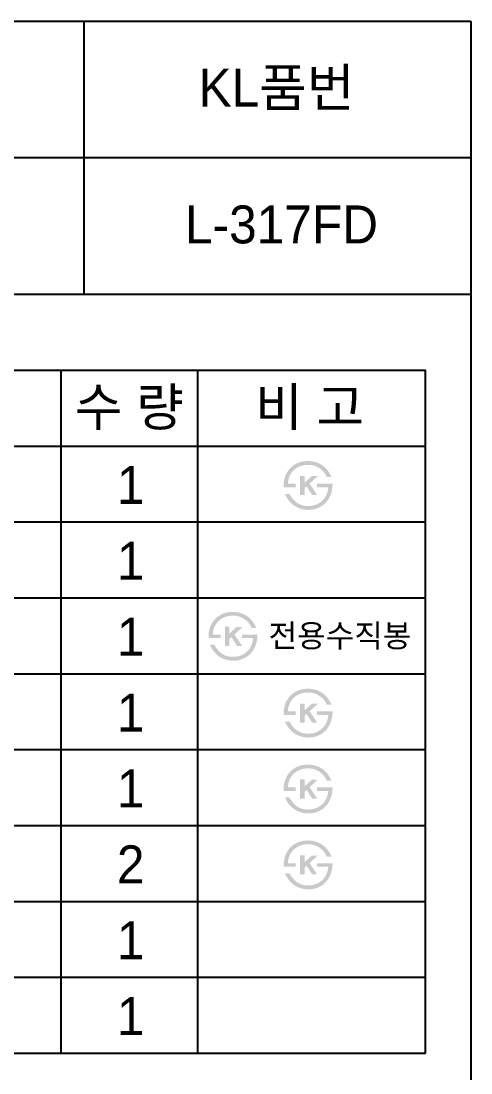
# Model space of a CAD drawing. Header units: millimetres. Extents: x 0 to 5952, y -67 to 2530.
# Drawn here: x 5656 to 5952, y 1837 to 2530 of the extents above; entities that cross this region are included whole.
import ezdxf
from ezdxf.enums import TextEntityAlignment as Align

# ---------------------------------------------------------------- set-up
doc = ezdxf.new("R2010")
doc.units = ezdxf.units.MM
doc.header["$MEASUREMENT"] = 0
doc.layers.add('TEXT', color=7, linetype='Continuous')
doc.layers.add('도각라인', color=255, linetype='Continuous')
doc.styles.add('타이틀', font='H2GTRM.TTF', dxfattribs={"height": 25})

msp = doc.modelspace()

# ---------------------------------------------------------------- hatches: boundary and pattern name
at = {"layer": 'TEXT'}
for points in [[(5828.67, 2222.79), (5828.66, 2223.2), (5828.64, 2223.61), (5828.64, 2224.02), (5828.65, 2224.42), (5828.66, 2224.83), (5828.69, 2225.23), (5828.72, 2225.63), (5828.76, 2226.03), (5828.81, 2226.42), (5828.87, 2226.82), (5828.93, 2227.21), (5829.01, 2227.6), (5829.09, 2227.99), (5829.18, 2228.37), (5829.28, 2228.76), (5829.39, 2229.14), (5829.51, 2229.52), (5829.64, 2229.9), (5829.78, 2230.28), (5829.92, 2230.65), (5830.08, 2231.01), (5830.24, 2231.37), (5830.41, 2231.72), (5830.59, 2232.07), (5830.78, 2232.41), (5830.97, 2232.74), (5831.17, 2233.07), (5831.39, 2233.39), (5831.61, 2233.71), (5831.83, 2234.02), (5832.07, 2234.32), (5832.58, 2234.94), (5832.84, 2235.24), (5833.12, 2235.54), (5833.4, 2235.83), (5833.69, 2236.1), (5833.99, 2236.37), (5834.29, 2236.63), (5834.6, 2236.88), (5834.92, 2237.12), (5835.25, 2237.36), (5835.58, 2237.58), (5835.92, 2237.79), (5836.26, 2238), (5836.62, 2238.2), (5836.98, 2238.38), (5837.34, 2238.56), (5837.75, 2238.74), (5838.15, 2238.91), (5838.57, 2239.07), (5838.99, 2239.22), (5839.42, 2239.36), (5839.85, 2239.48), (5840.29, 2239.59), (5840.73, 2239.7), (5841.19, 2239.79), (5841.64, 2239.87), (5842.11, 2239.93), (5842.58, 2239.99), (5843.05, 2240.03), (5843.53, 2240.07), (5844.02, 2240.09), (5844.52, 2240.1), (5845.28, 2240.08), (5845.65, 2240.06), (5846.02, 2240.03), (5846.39, 2240), (5846.75, 2239.96), (5847.11, 2239.91), (5847.47, 2239.86), (5847.82, 2239.8), (5848.17, 2239.74), (5848.52, 2239.66), (5848.86, 2239.59), (5849.19, 2239.5), (5849.53, 2239.41), (5849.86, 2239.32), (5850.18, 2239.21), (5850.5, 2239.1), (5850.82, 2238.99), (5851.14, 2238.87), (5851.45, 2238.74), (5851.75, 2238.6), (5852.06, 2238.46), (5852.36, 2238.31), (5852.65, 2238.16), (5852.94, 2238), (5853.23, 2237.83), (5853.51, 2237.66), (5853.79, 2237.48), (5854.07, 2237.29), (5854.34, 2237.1), (5854.61, 2236.9), (5854.88, 2236.7), (5855.3, 2236.35), (5855.71, 2236), (5856.1, 2235.62), (5856.48, 2235.24), (5856.85, 2234.84), (5857.21, 2234.42), (5857.56, 2234), (5857.89, 2233.56), (5858.21, 2233.1), (5858.52, 2232.63), (5858.81, 2232.15), (5859.09, 2231.65), (5859.36, 2231.14), (5859.62, 2230.62), (5859.86, 2230.08), (5860.09, 2229.53), (5860.09, 2229.53), (5856.99, 2229.53), (5856.99, 2229.53), (5856.93, 2229.71), (5856.87, 2229.88), (5856.8, 2230.06), (5856.73, 2230.23), (5856.65, 2230.4), (5856.57, 2230.57), (5856.49, 2230.74), (5856.4, 2230.91), (5856.31, 2231.08), (5856.21, 2231.25), (5856.11, 2231.41), (5856.01, 2231.58), (5855.9, 2231.74), (5855.79, 2231.91), (5855.67, 2232.07), (5855.56, 2232.23), (5855.43, 2232.39), (5855.31, 2232.55), (5855.04, 2232.87), (5854.76, 2233.19), (5854.47, 2233.5), (5854.15, 2233.81), (5853.83, 2234.11), (5853.48, 2234.41), (5853.13, 2234.71), (5852.9, 2234.89), (5852.66, 2235.06), (5852.43, 2235.23), (5852.19, 2235.39), (5851.95, 2235.54), (5851.71, 2235.69), (5851.47, 2235.84), (5851.23, 2235.97), (5850.98, 2236.11), (5850.73, 2236.23), (5850.48, 2236.35), (5850.23, 2236.47), (5849.98, 2236.58), (5849.72, 2236.68), (5849.46, 2236.78), (5849.2, 2236.88), (5848.94, 2236.96), (5848.68, 2237.05), (5848.41, 2237.12), (5848.14, 2237.19), (5847.88, 2237.26), (5847.6, 2237.32), (5847.33, 2237.37), (5847.06, 2237.42), (5846.78, 2237.46), (5846.5, 2237.5), (5846.22, 2237.53), (5845.94, 2237.55), (5845.65, 2237.57), (5845.37, 2237.59), (5845.08, 2237.6), (5844.79, 2237.6), (5844.44, 2237.6), (5844.1, 2237.59), (5843.76, 2237.57), (5843.42, 2237.55), (5843.09, 2237.52), (5842.76, 2237.48), (5842.44, 2237.44), (5842.11, 2237.39), (5841.8, 2237.33), (5841.48, 2237.27), (5841.17, 2237.2), (5840.86, 2237.13), (5840.56, 2237.05), (5840.26, 2236.96), (5839.97, 2236.86), (5839.67, 2236.76), (5839.39, 2236.66), (5839.1, 2236.54), (5838.82, 2236.42), (5838.55, 2236.29), (5838.27, 2236.16), (5838, 2236.02), (5837.74, 2235.87), (5837.48, 2235.72), (5837.22, 2235.56), (5836.96, 2235.39), (5836.71, 2235.22), (5836.47, 2235.04), (5836.22, 2234.86), (5835.98, 2234.66), (5835.75, 2234.46), (5835.52, 2234.26), (5835.28, 2234.04), (5835.06, 2233.82), (5834.84, 2233.59), (5834.62, 2233.36), (5834.42, 2233.13), (5834.22, 2232.89), (5834.03, 2232.64), (5833.84, 2232.39), (5833.66, 2232.14), (5833.49, 2231.89), (5833.32, 2231.62), (5833.16, 2231.36), (5833.01, 2231.09), (5832.87, 2230.82), (5832.73, 2230.54), (5832.6, 2230.25), (5832.47, 2229.97), (5832.36, 2229.68), (5832.25, 2229.38), (5832.14, 2229.08), (5832.05, 2228.78), (5831.95, 2228.47), (5831.87, 2228.15), (5831.79, 2227.84), (5831.72, 2227.51), (5831.66, 2227.19), (5831.61, 2226.86), (5831.56, 2226.52), (5831.51, 2226.18), (5831.48, 2225.84), (5831.45, 2225.49), (5831.43, 2225.14), (5831.43, 2225.14), (5836.6, 2225.14), (5836.6, 2225.14), (5836.6, 2225.14), (5836.6, 2222.79), (5836.6, 2222.79), (5836.6, 2222.79), (5828.68, 2222.79)], [(5860.84, 2225.14), (5860.85, 2224.7), (5860.84, 2224.26), (5860.83, 2223.83), (5860.81, 2223.4), (5860.77, 2222.97), (5860.73, 2222.54), (5860.68, 2222.12), (5860.62, 2221.69), (5860.55, 2221.28), (5860.47, 2220.86), (5860.38, 2220.44), (5860.28, 2220.03), (5860.17, 2219.62), (5860.06, 2219.22), (5859.93, 2218.81), (5859.79, 2218.41), (5859.65, 2218.03), (5859.5, 2217.65), (5859.35, 2217.27), (5859.19, 2216.9), (5859.01, 2216.54), (5858.83, 2216.18), (5858.65, 2215.83), (5858.45, 2215.49), (5858.25, 2215.15), (5858.04, 2214.81), (5857.82, 2214.49), (5857.59, 2214.16), (5857.36, 2213.85), (5857.11, 2213.54), (5856.86, 2213.23), (5856.6, 2212.93), (5856.33, 2212.64), (5856.06, 2212.36), (5855.78, 2212.08), (5855.49, 2211.82), (5855.2, 2211.56), (5854.9, 2211.31), (5854.6, 2211.07), (5854.29, 2210.84), (5853.98, 2210.61), (5853.66, 2210.4), (5853.33, 2210.19), (5853, 2209.99), (5852.66, 2209.8), (5852.32, 2209.62), (5851.97, 2209.45), (5851.62, 2209.28), (5851.25, 2209.12), (5850.88, 2208.97), (5850.51, 2208.82), (5850.13, 2208.69), (5849.75, 2208.57), (5849.37, 2208.46), (5848.99, 2208.36), (5848.6, 2208.27), (5848.21, 2208.19), (5847.82, 2208.12), (5847.42, 2208.06), (5847.02, 2208.02), (5846.62, 2207.98), (5846.22, 2207.95), (5845.81, 2207.94), (5845.4, 2207.93), (5844.73, 2207.94), (5844.08, 2207.96), (5843.43, 2208.01), (5842.8, 2208.08), (5842.17, 2208.17), (5841.86, 2208.22), (5841.56, 2208.28), (5841.26, 2208.34), (5840.96, 2208.4), (5840.66, 2208.48), (5840.36, 2208.55), (5840.07, 2208.64), (5839.78, 2208.73), (5839.49, 2208.82), (5839.21, 2208.92), (5838.92, 2209.02), (5838.64, 2209.13), (5838.37, 2209.24), (5838.09, 2209.36), (5837.82, 2209.48), (5837.55, 2209.61), (5837.28, 2209.75), (5837.02, 2209.89), (5836.76, 2210.03), (5836.5, 2210.18), (5836.24, 2210.34), (5835.72, 2210.67), (5835.45, 2210.85), (5835.2, 2211.03), (5834.94, 2211.22), (5834.69, 2211.41), (5834.45, 2211.61), (5834.2, 2211.81), (5833.97, 2212.02), (5833.73, 2212.24), (5833.51, 2212.45), (5833.28, 2212.68), (5833.06, 2212.9), (5832.85, 2213.14), (5832.64, 2213.37), (5832.43, 2213.62), (5832.23, 2213.86), (5832.03, 2214.12), (5831.84, 2214.37), (5831.65, 2214.63), (5831.46, 2214.9), (5831.28, 2215.17), (5831.1, 2215.45), (5830.93, 2215.73), (5830.76, 2216.02), (5830.6, 2216.31), (5830.44, 2216.61), (5830.29, 2216.91), (5830.13, 2217.21), (5829.85, 2217.84), (5829.58, 2218.49), (5829.58, 2218.49), (5832.53, 2218.49), (5832.53, 2218.49), (5832.75, 2218.06), (5832.99, 2217.65), (5833.23, 2217.25), (5833.47, 2216.86), (5833.72, 2216.48), (5833.97, 2216.11), (5834.23, 2215.75), (5834.49, 2215.41), (5834.76, 2215.08), (5835.04, 2214.76), (5835.32, 2214.45), (5835.6, 2214.15), (5835.89, 2213.87), (5836.19, 2213.6), (5836.49, 2213.33), (5836.8, 2213.08), (5837.02, 2212.91), (5837.25, 2212.74), (5837.48, 2212.58), (5837.72, 2212.43), (5837.96, 2212.28), (5838.2, 2212.14), (5838.44, 2212), (5838.68, 2211.87), (5838.93, 2211.74), (5839.18, 2211.63), (5839.44, 2211.51), (5839.7, 2211.41), (5839.95, 2211.31), (5840.22, 2211.21), (5840.48, 2211.12), (5840.75, 2211.04), (5841.02, 2210.96), (5841.29, 2210.89), (5841.57, 2210.83), (5841.85, 2210.77), (5842.13, 2210.72), (5842.42, 2210.67), (5842.7, 2210.63), (5842.99, 2210.59), (5843.29, 2210.57), (5843.58, 2210.54), (5843.88, 2210.53), (5844.18, 2210.52), (5844.49, 2210.51), (5844.79, 2210.51), (5845.1, 2210.52), (5845.96, 2210.54), (5846.24, 2210.56), (5846.51, 2210.58), (5846.78, 2210.6), (5847.04, 2210.63), (5847.31, 2210.67), (5847.57, 2210.71), (5847.83, 2210.76), (5848.09, 2210.81), (5848.35, 2210.87), (5848.61, 2210.93), (5848.87, 2211), (5849.12, 2211.08), (5849.37, 2211.16), (5849.62, 2211.25), (5849.87, 2211.34), (5850.12, 2211.44), (5850.36, 2211.54), (5850.61, 2211.65), (5850.85, 2211.76), (5851.09, 2211.88), (5851.33, 2212.01), (5851.56, 2212.14), (5851.8, 2212.27), (5852.03, 2212.42), (5852.26, 2212.56), (5852.49, 2212.72), (5852.72, 2212.88), (5852.95, 2213.04), (5853.17, 2213.21), (5853.4, 2213.38), (5853.65, 2213.6), (5853.9, 2213.82), (5854.14, 2214.05), (5854.38, 2214.28), (5854.6, 2214.51), (5854.82, 2214.76), (5855.04, 2215), (5855.24, 2215.25), (5855.44, 2215.51), (5855.64, 2215.77), (5855.82, 2216.04), (5856, 2216.31), (5856.17, 2216.58), (5856.33, 2216.86), (5856.49, 2217.15), (5856.64, 2217.44), (5856.78, 2217.74), (5856.91, 2218.04), (5857.04, 2218.35), (5857.16, 2218.66), (5857.27, 2218.97), (5857.38, 2219.3), (5857.48, 2219.62), (5857.57, 2219.95), (5857.65, 2220.29), (5857.73, 2220.63), (5857.8, 2220.98), (5857.86, 2221.33), (5857.92, 2221.69), (5857.97, 2222.05), (5858.01, 2222.42), (5858.04, 2222.79), (5858.04, 2222.79), (5850.61, 2222.79), (5850.61, 2222.79), (5850.61, 2222.79), (5850.61, 2225.14), (5850.61, 2225.14), (5850.61, 2225.14), (5860.84, 2225.14)], [(5842.43, 2225.83), (5847.24, 2230.18), (5851.1, 2230.18), (5845.73, 2225.23), (5850.76, 2217.72), (5847.39, 2217.72), (5843.82, 2223.43), (5842.43, 2222.19), (5842.43, 2217.72), (5839.48, 2217.72), (5839.48, 2230.29), (5842.43, 2230.29)], [(5779.15, 2123.41), (5779.13, 2123.82), (5779.12, 2124.23), (5779.11, 2124.63), (5779.12, 2125.04), (5779.14, 2125.44), (5779.16, 2125.84), (5779.19, 2126.24), (5779.23, 2126.64), (5779.28, 2127.04), (5779.34, 2127.43), (5779.4, 2127.82), (5779.48, 2128.21), (5779.56, 2128.6), (5779.65, 2128.99), (5779.75, 2129.37), (5779.86, 2129.75), (5779.98, 2130.14), (5780.11, 2130.52), (5780.25, 2130.89), (5780.39, 2131.26), (5780.55, 2131.63), (5780.71, 2131.98), (5780.88, 2132.34), (5781.06, 2132.68), (5781.25, 2133.02), (5781.44, 2133.36), (5781.65, 2133.68), (5781.86, 2134.01), (5782.08, 2134.32), (5782.31, 2134.63), (5782.54, 2134.94), (5783.05, 2135.55), (5783.32, 2135.86), (5783.59, 2136.15), (5783.87, 2136.44), (5784.16, 2136.72), (5784.46, 2136.99), (5784.76, 2137.25), (5785.08, 2137.5), (5785.39, 2137.74), (5785.72, 2137.97), (5786.05, 2138.2), (5786.39, 2138.41), (5786.73, 2138.62), (5787.09, 2138.81), (5787.45, 2139), (5787.81, 2139.18), (5788.22, 2139.36), (5788.63, 2139.53), (5789.04, 2139.69), (5789.46, 2139.84), (5789.89, 2139.97), (5790.32, 2140.1), (5790.76, 2140.21), (5791.21, 2140.31), (5791.66, 2140.4), (5792.11, 2140.48), (5792.58, 2140.55), (5793.05, 2140.6), (5793.52, 2140.65), (5794.01, 2140.68), (5794.49, 2140.7), (5794.99, 2140.72), (5795.75, 2140.69), (5796.12, 2140.67), (5796.5, 2140.65), (5796.86, 2140.61), (5797.23, 2140.57), (5797.59, 2140.53), (5797.94, 2140.47), (5798.29, 2140.42), (5798.64, 2140.35), (5798.99, 2140.28), (5799.33, 2140.2), (5799.67, 2140.12), (5800, 2140.03), (5800.33, 2139.93), (5800.65, 2139.83), (5800.98, 2139.72), (5801.29, 2139.6), (5801.61, 2139.48), (5801.92, 2139.35), (5802.23, 2139.22), (5802.53, 2139.08), (5802.83, 2138.93), (5803.12, 2138.77), (5803.41, 2138.61), (5803.7, 2138.45), (5803.99, 2138.27), (5804.27, 2138.09), (5804.54, 2137.91), (5804.82, 2137.72), (5805.08, 2137.52), (5805.35, 2137.31), (5805.77, 2136.97), (5806.18, 2136.61), (5806.57, 2136.24), (5806.96, 2135.85), (5807.33, 2135.45), (5807.68, 2135.04), (5808.03, 2134.61), (5808.36, 2134.17), (5808.68, 2133.72), (5808.99, 2133.25), (5809.28, 2132.76), (5809.56, 2132.27), (5809.83, 2131.76), (5810.09, 2131.24), (5810.33, 2130.7), (5810.57, 2130.15), (5810.56, 2130.15), (5807.46, 2130.15), (5807.46, 2130.15), (5807.4, 2130.32), (5807.34, 2130.5), (5807.27, 2130.67), (5807.2, 2130.84), (5807.12, 2131.01), (5807.04, 2131.19), (5806.96, 2131.36), (5806.87, 2131.53), (5806.78, 2131.69), (5806.68, 2131.86), (5806.58, 2132.03), (5806.48, 2132.19), (5806.37, 2132.36), (5806.26, 2132.52), (5806.15, 2132.69), (5806.03, 2132.85), (5805.91, 2133.01), (5805.78, 2133.17), (5805.51, 2133.49), (5805.23, 2133.8), (5804.94, 2134.11), (5804.63, 2134.42), (5804.3, 2134.73), (5803.96, 2135.03), (5803.6, 2135.32), (5803.37, 2135.5), (5803.13, 2135.67), (5802.9, 2135.84), (5802.66, 2136), (5802.43, 2136.16), (5802.18, 2136.31), (5801.94, 2136.45), (5801.7, 2136.59), (5801.45, 2136.72), (5801.2, 2136.85), (5800.95, 2136.97), (5800.7, 2137.09), (5800.45, 2137.2), (5800.19, 2137.3), (5799.93, 2137.4), (5799.67, 2137.49), (5799.41, 2137.58), (5799.15, 2137.66), (5798.88, 2137.74), (5798.62, 2137.81), (5798.35, 2137.87), (5798.08, 2137.93), (5797.8, 2137.99), (5797.53, 2138.03), (5797.25, 2138.08), (5796.97, 2138.11), (5796.69, 2138.14), (5796.41, 2138.17), (5796.13, 2138.19), (5795.84, 2138.2), (5795.55, 2138.21), (5795.26, 2138.21), (5794.91, 2138.21), (5794.57, 2138.2), (5794.23, 2138.18), (5793.89, 2138.16), (5793.56, 2138.13), (5793.23, 2138.1), (5792.91, 2138.05), (5792.59, 2138), (5792.27, 2137.95), (5791.95, 2137.89), (5791.64, 2137.82), (5791.34, 2137.74), (5791.03, 2137.66), (5790.73, 2137.57), (5790.44, 2137.48), (5790.15, 2137.38), (5789.86, 2137.27), (5789.57, 2137.16), (5789.29, 2137.04), (5789.02, 2136.91), (5788.74, 2136.78), (5788.47, 2136.64), (5788.21, 2136.49), (5787.95, 2136.34), (5787.69, 2136.18), (5787.44, 2136.01), (5787.18, 2135.84), (5786.94, 2135.66), (5786.69, 2135.47), (5786.46, 2135.28), (5786.22, 2135.08), (5785.99, 2134.87), (5785.75, 2134.66), (5785.53, 2134.43), (5785.31, 2134.21), (5785.1, 2133.98), (5784.89, 2133.74), (5784.69, 2133.5), (5784.5, 2133.26), (5784.31, 2133.01), (5784.13, 2132.76), (5783.96, 2132.5), (5783.8, 2132.24), (5783.64, 2131.97), (5783.49, 2131.7), (5783.34, 2131.43), (5783.2, 2131.15), (5783.07, 2130.87), (5782.95, 2130.58), (5782.83, 2130.29), (5782.72, 2129.99), (5782.61, 2129.69), (5782.52, 2129.39), (5782.43, 2129.08), (5782.34, 2128.77), (5782.27, 2128.45), (5782.2, 2128.13), (5782.13, 2127.8), (5782.08, 2127.47), (5782.03, 2127.14), (5781.99, 2126.8), (5781.95, 2126.46), (5781.92, 2126.11), (5781.9, 2125.76), (5781.9, 2125.76), (5787.08, 2125.76), (5787.08, 2125.76), (5787.08, 2125.76), (5787.08, 2123.41), (5787.08, 2123.41), (5787.08, 2123.41), (5779.15, 2123.41)], [(5792.9, 2126.44), (5797.71, 2130.8), (5801.57, 2130.8), (5796.21, 2125.84), (5801.23, 2118.34), (5797.86, 2118.34), (5794.29, 2124.04), (5792.9, 2122.8), (5792.9, 2118.34), (5789.95, 2118.34), (5789.95, 2130.91), (5792.9, 2130.91)], [(5811.32, 2125.76), (5811.32, 2125.32), (5811.32, 2124.88), (5811.3, 2124.45), (5811.28, 2124.01), (5811.25, 2123.58), (5811.2, 2123.16), (5811.15, 2122.73), (5811.09, 2122.31), (5811.02, 2121.89), (5810.94, 2121.47), (5810.85, 2121.06), (5810.75, 2120.65), (5810.64, 2120.24), (5810.53, 2119.83), (5810.4, 2119.43), (5810.26, 2119.03), (5810.12, 2118.64), (5809.98, 2118.26), (5809.82, 2117.89), (5809.66, 2117.52), (5809.49, 2117.15), (5809.31, 2116.8), (5809.12, 2116.45), (5808.92, 2116.1), (5808.72, 2115.76), (5808.51, 2115.43), (5808.29, 2115.1), (5808.06, 2114.78), (5807.83, 2114.46), (5807.58, 2114.15), (5807.33, 2113.85), (5807.08, 2113.55), (5806.81, 2113.26), (5806.53, 2112.97), (5806.25, 2112.7), (5805.97, 2112.43), (5805.67, 2112.17), (5805.38, 2111.92), (5805.07, 2111.68), (5804.76, 2111.45), (5804.45, 2111.23), (5804.13, 2111.01), (5803.8, 2110.81), (5803.47, 2110.61), (5803.14, 2110.42), (5802.79, 2110.24), (5802.45, 2110.06), (5802.09, 2109.9), (5801.72, 2109.73), (5801.35, 2109.58), (5800.98, 2109.44), (5800.61, 2109.31), (5800.23, 2109.18), (5799.85, 2109.07), (5799.46, 2108.97), (5799.07, 2108.88), (5798.68, 2108.81), (5798.29, 2108.74), (5797.89, 2108.68), (5797.5, 2108.63), (5797.09, 2108.59), (5796.69, 2108.57), (5796.28, 2108.55), (5795.87, 2108.55), (5795.2, 2108.55), (5794.55, 2108.58), (5793.9, 2108.63), (5793.27, 2108.69), (5792.65, 2108.78), (5792.34, 2108.83), (5792.03, 2108.89), (5791.73, 2108.95), (5791.43, 2109.02), (5791.13, 2109.09), (5790.83, 2109.17), (5790.54, 2109.25), (5790.25, 2109.34), (5789.96, 2109.43), (5789.68, 2109.53), (5789.4, 2109.63), (5789.12, 2109.74), (5788.84, 2109.86), (5788.56, 2109.98), (5788.29, 2110.1), (5788.02, 2110.23), (5787.76, 2110.36), (5787.49, 2110.5), (5787.23, 2110.65), (5786.97, 2110.8), (5786.71, 2110.95), (5786.19, 2111.28), (5785.93, 2111.46), (5785.67, 2111.65), (5785.41, 2111.83), (5785.16, 2112.03), (5784.92, 2112.23), (5784.68, 2112.43), (5784.44, 2112.64), (5784.21, 2112.85), (5783.98, 2113.07), (5783.75, 2113.29), (5783.53, 2113.52), (5783.32, 2113.75), (5783.11, 2113.99), (5782.9, 2114.23), (5782.7, 2114.48), (5782.5, 2114.73), (5782.31, 2114.99), (5782.12, 2115.25), (5781.93, 2115.52), (5781.75, 2115.79), (5781.58, 2116.06), (5781.4, 2116.35), (5781.24, 2116.63), (5781.07, 2116.92), (5780.91, 2117.22), (5780.76, 2117.52), (5780.61, 2117.83), (5780.32, 2118.46), (5780.05, 2119.1), (5780.05, 2119.1), (5783, 2119.1), (5783, 2119.1), (5783.23, 2118.68), (5783.46, 2118.26), (5783.7, 2117.86), (5783.94, 2117.47), (5784.19, 2117.09), (5784.44, 2116.72), (5784.7, 2116.37), (5784.97, 2116.03), (5785.24, 2115.69), (5785.51, 2115.37), (5785.79, 2115.07), (5786.08, 2114.77), (5786.37, 2114.48), (5786.66, 2114.21), (5786.96, 2113.95), (5787.27, 2113.7), (5787.5, 2113.53), (5787.73, 2113.36), (5787.96, 2113.2), (5788.19, 2113.04), (5788.43, 2112.9), (5788.67, 2112.75), (5788.91, 2112.62), (5789.16, 2112.48), (5789.41, 2112.36), (5789.66, 2112.24), (5789.91, 2112.13), (5790.17, 2112.02), (5790.43, 2111.92), (5790.69, 2111.83), (5790.95, 2111.74), (5791.22, 2111.65), (5791.49, 2111.58), (5791.77, 2111.51), (5792.04, 2111.44), (5792.32, 2111.38), (5792.6, 2111.33), (5792.89, 2111.28), (5793.18, 2111.24), (5793.47, 2111.21), (5793.76, 2111.18), (5794.06, 2111.16), (5794.35, 2111.14), (5794.66, 2111.13), (5794.96, 2111.13), (5795.27, 2111.13), (5795.58, 2111.13), (5796.44, 2111.16), (5796.71, 2111.17), (5796.98, 2111.19), (5797.25, 2111.22), (5797.51, 2111.25), (5797.78, 2111.28), (5798.04, 2111.33), (5798.31, 2111.37), (5798.57, 2111.43), (5798.83, 2111.48), (5799.08, 2111.55), (5799.34, 2111.62), (5799.59, 2111.69), (5799.84, 2111.77), (5800.09, 2111.86), (5800.34, 2111.95), (5800.59, 2112.05), (5800.83, 2112.15), (5801.08, 2112.26), (5801.32, 2112.38), (5801.56, 2112.5), (5801.8, 2112.62), (5802.03, 2112.75), (5802.27, 2112.89), (5802.5, 2113.03), (5802.73, 2113.18), (5802.96, 2113.33), (5803.19, 2113.49), (5803.42, 2113.65), (5803.64, 2113.82), (5803.87, 2114), (5804.12, 2114.22), (5804.37, 2114.44), (5804.61, 2114.66), (5804.85, 2114.89), (5805.08, 2115.13), (5805.3, 2115.37), (5805.51, 2115.62), (5805.72, 2115.87), (5805.92, 2116.12), (5806.11, 2116.38), (5806.29, 2116.65), (5806.47, 2116.92), (5806.64, 2117.2), (5806.8, 2117.48), (5806.96, 2117.77), (5807.11, 2118.06), (5807.25, 2118.35), (5807.38, 2118.66), (5807.51, 2118.96), (5807.63, 2119.27), (5807.74, 2119.59), (5807.85, 2119.91), (5807.95, 2120.24), (5808.04, 2120.57), (5808.12, 2120.91), (5808.2, 2121.25), (5808.27, 2121.6), (5808.33, 2121.95), (5808.39, 2122.3), (5808.44, 2122.67), (5808.48, 2123.03), (5808.51, 2123.41), (5808.51, 2123.41), (5801.09, 2123.41), (5801.08, 2123.41), (5801.08, 2123.41), (5801.08, 2125.76), (5801.08, 2125.76), (5801.09, 2125.76), (5811.31, 2125.76)], [(5828.67, 2072.79), (5828.66, 2073.2), (5828.64, 2073.61), (5828.64, 2074.02), (5828.65, 2074.42), (5828.66, 2074.83), (5828.69, 2075.23), (5828.72, 2075.63), (5828.76, 2076.03), (5828.81, 2076.42), (5828.87, 2076.82), (5828.93, 2077.21), (5829.01, 2077.6), (5829.09, 2077.99), (5829.18, 2078.37), (5829.28, 2078.76), (5829.39, 2079.14), (5829.51, 2079.52), (5829.64, 2079.9), (5829.78, 2080.28), (5829.92, 2080.65), (5830.08, 2081.01), (5830.24, 2081.37), (5830.41, 2081.72), (5830.59, 2082.07), (5830.78, 2082.41), (5830.97, 2082.74), (5831.17, 2083.07), (5831.39, 2083.39), (5831.61, 2083.71), (5831.83, 2084.02), (5832.07, 2084.32), (5832.58, 2084.94), (5832.84, 2085.24), (5833.12, 2085.54), (5833.4, 2085.83), (5833.69, 2086.1), (5833.99, 2086.37), (5834.29, 2086.63), (5834.6, 2086.88), (5834.92, 2087.12), (5835.25, 2087.36), (5835.58, 2087.58), (5835.92, 2087.79), (5836.26, 2088), (5836.62, 2088.2), (5836.98, 2088.38), (5837.34, 2088.56), (5837.75, 2088.74), (5838.15, 2088.91), (5838.57, 2089.07), (5838.99, 2089.22), (5839.42, 2089.36), (5839.85, 2089.48), (5840.29, 2089.59), (5840.73, 2089.7), (5841.19, 2089.79), (5841.64, 2089.87), (5842.11, 2089.93), (5842.58, 2089.99), (5843.05, 2090.03), (5843.53, 2090.07), (5844.02, 2090.09), (5844.52, 2090.1), (5845.28, 2090.08), (5845.65, 2090.06), (5846.02, 2090.03), (5846.39, 2090), (5846.75, 2089.96), (5847.11, 2089.91), (5847.47, 2089.86), (5847.82, 2089.8), (5848.17, 2089.74), (5848.52, 2089.66), (5848.86, 2089.59), (5849.19, 2089.5), (5849.53, 2089.41), (5849.86, 2089.32), (5850.18, 2089.21), (5850.5, 2089.1), (5850.82, 2088.99), (5851.14, 2088.87), (5851.45, 2088.74), (5851.75, 2088.6), (5852.06, 2088.46), (5852.36, 2088.31), (5852.65, 2088.16), (5852.94, 2088), (5853.23, 2087.83), (5853.51, 2087.66), (5853.79, 2087.48), (5854.07, 2087.29), (5854.34, 2087.1), (5854.61, 2086.9), (5854.88, 2086.7), (5855.3, 2086.35), (5855.71, 2086), (5856.1, 2085.62), (5856.48, 2085.24), (5856.85, 2084.84), (5857.21, 2084.42), (5857.56, 2084), (5857.89, 2083.56), (5858.21, 2083.1), (5858.52, 2082.63), (5858.81, 2082.15), (5859.09, 2081.65), (5859.36, 2081.14), (5859.62, 2080.62), (5859.86, 2080.08), (5860.09, 2079.53), (5860.09, 2079.53), (5856.99, 2079.53), (5856.99, 2079.53), (5856.93, 2079.71), (5856.87, 2079.88), (5856.8, 2080.06), (5856.73, 2080.23), (5856.65, 2080.4), (5856.57, 2080.57), (5856.49, 2080.74), (5856.4, 2080.91), (5856.31, 2081.08), (5856.21, 2081.25), (5856.11, 2081.41), (5856.01, 2081.58), (5855.9, 2081.74), (5855.79, 2081.91), (5855.67, 2082.07), (5855.56, 2082.23), (5855.43, 2082.39), (5855.31, 2082.55), (5855.04, 2082.87), (5854.76, 2083.19), (5854.47, 2083.5), (5854.15, 2083.81), (5853.83, 2084.11), (5853.48, 2084.41), (5853.13, 2084.71), (5852.9, 2084.89), (5852.66, 2085.06), (5852.43, 2085.23), (5852.19, 2085.39), (5851.95, 2085.54), (5851.71, 2085.69), (5851.47, 2085.84), (5851.23, 2085.97), (5850.98, 2086.11), (5850.73, 2086.23), (5850.48, 2086.35), (5850.23, 2086.47), (5849.98, 2086.58), (5849.72, 2086.68), (5849.46, 2086.78), (5849.2, 2086.88), (5848.94, 2086.96), (5848.68, 2087.05), (5848.41, 2087.12), (5848.14, 2087.19), (5847.88, 2087.26), (5847.6, 2087.32), (5847.33, 2087.37), (5847.06, 2087.42), (5846.78, 2087.46), (5846.5, 2087.5), (5846.22, 2087.53), (5845.94, 2087.55), (5845.65, 2087.57), (5845.37, 2087.59), (5845.08, 2087.6), (5844.79, 2087.6), (5844.44, 2087.6), (5844.1, 2087.59), (5843.76, 2087.57), (5843.42, 2087.55), (5843.09, 2087.52), (5842.76, 2087.48), (5842.44, 2087.44), (5842.11, 2087.39), (5841.8, 2087.33), (5841.48, 2087.27), (5841.17, 2087.2), (5840.86, 2087.13), (5840.56, 2087.05), (5840.26, 2086.96), (5839.97, 2086.86), (5839.67, 2086.76), (5839.39, 2086.66), (5839.1, 2086.54), (5838.82, 2086.42), (5838.55, 2086.29), (5838.27, 2086.16), (5838, 2086.02), (5837.74, 2085.87), (5837.48, 2085.72), (5837.22, 2085.56), (5836.96, 2085.39), (5836.71, 2085.22), (5836.47, 2085.04), (5836.22, 2084.86), (5835.98, 2084.66), (5835.75, 2084.46), (5835.52, 2084.26), (5835.28, 2084.04), (5835.06, 2083.82), (5834.84, 2083.59), (5834.62, 2083.36), (5834.42, 2083.13), (5834.22, 2082.89), (5834.03, 2082.64), (5833.84, 2082.39), (5833.66, 2082.14), (5833.49, 2081.89), (5833.32, 2081.62), (5833.16, 2081.36), (5833.01, 2081.09), (5832.87, 2080.82), (5832.73, 2080.54), (5832.6, 2080.25), (5832.47, 2079.97), (5832.36, 2079.68), (5832.25, 2079.38), (5832.14, 2079.08), (5832.05, 2078.78), (5831.95, 2078.47), (5831.87, 2078.15), (5831.79, 2077.84), (5831.72, 2077.51), (5831.66, 2077.19), (5831.61, 2076.86), (5831.56, 2076.52), (5831.51, 2076.18), (5831.48, 2075.84), (5831.45, 2075.49), (5831.43, 2075.14), (5831.43, 2075.14), (5836.6, 2075.14), (5836.6, 2075.14), (5836.6, 2075.14), (5836.6, 2072.79), (5836.6, 2072.79), (5836.6, 2072.79), (5828.68, 2072.79)], [(5842.43, 2075.83), (5847.24, 2080.18), (5851.1, 2080.18), (5845.73, 2075.23), (5850.76, 2067.72), (5847.39, 2067.72), (5843.82, 2073.43), (5842.43, 2072.19), (5842.43, 2067.72), (5839.48, 2067.72), (5839.48, 2080.29), (5842.43, 2080.29)], [(5860.84, 2075.14), (5860.85, 2074.7), (5860.84, 2074.26), (5860.83, 2073.83), (5860.81, 2073.4), (5860.77, 2072.97), (5860.73, 2072.54), (5860.68, 2072.12), (5860.62, 2071.69), (5860.55, 2071.28), (5860.47, 2070.86), (5860.38, 2070.44), (5860.28, 2070.03), (5860.17, 2069.62), (5860.06, 2069.22), (5859.93, 2068.81), (5859.79, 2068.41), (5859.65, 2068.03), (5859.5, 2067.65), (5859.35, 2067.27), (5859.19, 2066.9), (5859.01, 2066.54), (5858.83, 2066.18), (5858.65, 2065.83), (5858.45, 2065.49), (5858.25, 2065.15), (5858.04, 2064.81), (5857.82, 2064.49), (5857.59, 2064.16), (5857.36, 2063.85), (5857.11, 2063.54), (5856.86, 2063.23), (5856.6, 2062.93), (5856.33, 2062.64), (5856.06, 2062.36), (5855.78, 2062.08), (5855.49, 2061.82), (5855.2, 2061.56), (5854.9, 2061.31), (5854.6, 2061.07), (5854.29, 2060.84), (5853.98, 2060.61), (5853.66, 2060.4), (5853.33, 2060.19), (5853, 2059.99), (5852.66, 2059.8), (5852.32, 2059.62), (5851.97, 2059.45), (5851.62, 2059.28), (5851.25, 2059.12), (5850.88, 2058.97), (5850.51, 2058.82), (5850.13, 2058.69), (5849.75, 2058.57), (5849.37, 2058.46), (5848.99, 2058.36), (5848.6, 2058.27), (5848.21, 2058.19), (5847.82, 2058.12), (5847.42, 2058.06), (5847.02, 2058.02), (5846.62, 2057.98), (5846.22, 2057.95), (5845.81, 2057.94), (5845.4, 2057.93), (5844.73, 2057.94), (5844.08, 2057.96), (5843.43, 2058.01), (5842.8, 2058.08), (5842.17, 2058.17), (5841.86, 2058.22), (5841.56, 2058.28), (5841.26, 2058.34), (5840.96, 2058.4), (5840.66, 2058.48), (5840.36, 2058.55), (5840.07, 2058.64), (5839.78, 2058.73), (5839.49, 2058.82), (5839.21, 2058.92), (5838.92, 2059.02), (5838.64, 2059.13), (5838.37, 2059.24), (5838.09, 2059.36), (5837.82, 2059.48), (5837.55, 2059.61), (5837.28, 2059.75), (5837.02, 2059.89), (5836.76, 2060.03), (5836.5, 2060.18), (5836.24, 2060.34), (5835.72, 2060.67), (5835.45, 2060.85), (5835.2, 2061.03), (5834.94, 2061.22), (5834.69, 2061.41), (5834.45, 2061.61), (5834.2, 2061.81), (5833.97, 2062.02), (5833.73, 2062.24), (5833.51, 2062.45), (5833.28, 2062.68), (5833.06, 2062.9), (5832.85, 2063.14), (5832.64, 2063.37), (5832.43, 2063.62), (5832.23, 2063.86), (5832.03, 2064.12), (5831.84, 2064.37), (5831.65, 2064.63), (5831.46, 2064.9), (5831.28, 2065.17), (5831.1, 2065.45), (5830.93, 2065.73), (5830.76, 2066.02), (5830.6, 2066.31), (5830.44, 2066.61), (5830.29, 2066.91), (5830.13, 2067.21), (5829.85, 2067.84), (5829.58, 2068.49), (5829.58, 2068.49), (5832.53, 2068.49), (5832.53, 2068.49), (5832.75, 2068.06), (5832.99, 2067.65), (5833.23, 2067.25), (5833.47, 2066.86), (5833.72, 2066.48), (5833.97, 2066.11), (5834.23, 2065.75), (5834.49, 2065.41), (5834.76, 2065.08), (5835.04, 2064.76), (5835.32, 2064.45), (5835.6, 2064.15), (5835.89, 2063.87), (5836.19, 2063.6), (5836.49, 2063.33), (5836.8, 2063.08), (5837.02, 2062.91), (5837.25, 2062.74), (5837.48, 2062.58), (5837.72, 2062.43), (5837.96, 2062.28), (5838.2, 2062.14), (5838.44, 2062), (5838.68, 2061.87), (5838.93, 2061.74), (5839.18, 2061.63), (5839.44, 2061.51), (5839.7, 2061.41), (5839.95, 2061.31), (5840.22, 2061.21), (5840.48, 2061.12), (5840.75, 2061.04), (5841.02, 2060.96), (5841.29, 2060.89), (5841.57, 2060.83), (5841.85, 2060.77), (5842.13, 2060.72), (5842.42, 2060.67), (5842.7, 2060.63), (5842.99, 2060.59), (5843.29, 2060.57), (5843.58, 2060.54), (5843.88, 2060.53), (5844.18, 2060.52), (5844.49, 2060.51), (5844.79, 2060.51), (5845.1, 2060.52), (5845.96, 2060.54), (5846.24, 2060.56), (5846.51, 2060.58), (5846.78, 2060.6), (5847.04, 2060.63), (5847.31, 2060.67), (5847.57, 2060.71), (5847.83, 2060.76), (5848.09, 2060.81), (5848.35, 2060.87), (5848.61, 2060.93), (5848.87, 2061), (5849.12, 2061.08), (5849.37, 2061.16), (5849.62, 2061.25), (5849.87, 2061.34), (5850.12, 2061.44), (5850.36, 2061.54), (5850.61, 2061.65), (5850.85, 2061.76), (5851.09, 2061.88), (5851.33, 2062.01), (5851.56, 2062.14), (5851.8, 2062.27), (5852.03, 2062.42), (5852.26, 2062.56), (5852.49, 2062.72), (5852.72, 2062.88), (5852.95, 2063.04), (5853.17, 2063.21), (5853.4, 2063.38), (5853.65, 2063.6), (5853.9, 2063.82), (5854.14, 2064.05), (5854.38, 2064.28), (5854.6, 2064.51), (5854.82, 2064.76), (5855.04, 2065), (5855.24, 2065.25), (5855.44, 2065.51), (5855.64, 2065.77), (5855.82, 2066.04), (5856, 2066.31), (5856.17, 2066.58), (5856.33, 2066.86), (5856.49, 2067.15), (5856.64, 2067.44), (5856.78, 2067.74), (5856.91, 2068.04), (5857.04, 2068.35), (5857.16, 2068.66), (5857.27, 2068.97), (5857.38, 2069.3), (5857.48, 2069.62), (5857.57, 2069.95), (5857.65, 2070.29), (5857.73, 2070.63), (5857.8, 2070.98), (5857.86, 2071.33), (5857.92, 2071.69), (5857.97, 2072.05), (5858.01, 2072.42), (5858.04, 2072.79), (5858.04, 2072.79), (5850.61, 2072.79), (5850.61, 2072.79), (5850.61, 2072.79), (5850.61, 2075.14), (5850.61, 2075.14), (5850.61, 2075.14), (5860.84, 2075.14)], [(5828.67, 2022.79), (5828.66, 2023.2), (5828.64, 2023.61), (5828.64, 2024.02), (5828.65, 2024.42), (5828.66, 2024.83), (5828.69, 2025.23), (5828.72, 2025.63), (5828.76, 2026.03), (5828.81, 2026.42), (5828.87, 2026.82), (5828.93, 2027.21), (5829.01, 2027.6), (5829.09, 2027.99), (5829.18, 2028.37), (5829.28, 2028.76), (5829.39, 2029.14), (5829.51, 2029.52), (5829.64, 2029.9), (5829.78, 2030.28), (5829.92, 2030.65), (5830.08, 2031.01), (5830.24, 2031.37), (5830.41, 2031.72), (5830.59, 2032.07), (5830.78, 2032.41), (5830.97, 2032.74), (5831.17, 2033.07), (5831.39, 2033.39), (5831.61, 2033.71), (5831.83, 2034.02), (5832.07, 2034.32), (5832.58, 2034.94), (5832.84, 2035.24), (5833.12, 2035.54), (5833.4, 2035.83), (5833.69, 2036.1), (5833.99, 2036.37), (5834.29, 2036.63), (5834.6, 2036.88), (5834.92, 2037.12), (5835.25, 2037.36), (5835.58, 2037.58), (5835.92, 2037.79), (5836.26, 2038), (5836.62, 2038.2), (5836.98, 2038.38), (5837.34, 2038.56), (5837.75, 2038.74), (5838.15, 2038.91), (5838.57, 2039.07), (5838.99, 2039.22), (5839.42, 2039.36), (5839.85, 2039.48), (5840.29, 2039.59), (5840.73, 2039.7), (5841.19, 2039.79), (5841.64, 2039.87), (5842.11, 2039.93), (5842.58, 2039.99), (5843.05, 2040.03), (5843.53, 2040.07), (5844.02, 2040.09), (5844.52, 2040.1), (5845.28, 2040.08), (5845.65, 2040.06), (5846.02, 2040.03), (5846.39, 2040), (5846.75, 2039.96), (5847.11, 2039.91), (5847.47, 2039.86), (5847.82, 2039.8), (5848.17, 2039.74), (5848.52, 2039.66), (5848.86, 2039.59), (5849.19, 2039.5), (5849.53, 2039.41), (5849.86, 2039.32), (5850.18, 2039.21), (5850.5, 2039.1), (5850.82, 2038.99), (5851.14, 2038.87), (5851.45, 2038.74), (5851.75, 2038.6), (5852.06, 2038.46), (5852.36, 2038.31), (5852.65, 2038.16), (5852.94, 2038), (5853.23, 2037.83), (5853.51, 2037.66), (5853.79, 2037.48), (5854.07, 2037.29), (5854.34, 2037.1), (5854.61, 2036.9), (5854.88, 2036.7), (5855.3, 2036.35), (5855.71, 2036), (5856.1, 2035.62), (5856.48, 2035.24), (5856.85, 2034.84), (5857.21, 2034.42), (5857.56, 2034), (5857.89, 2033.56), (5858.21, 2033.1), (5858.52, 2032.63), (5858.81, 2032.15), (5859.09, 2031.65), (5859.36, 2031.14), (5859.62, 2030.62), (5859.86, 2030.08), (5860.09, 2029.53), (5860.09, 2029.53), (5856.99, 2029.53), (5856.99, 2029.53), (5856.93, 2029.71), (5856.87, 2029.88), (5856.8, 2030.06), (5856.73, 2030.23), (5856.65, 2030.4), (5856.57, 2030.57), (5856.49, 2030.74), (5856.4, 2030.91), (5856.31, 2031.08), (5856.21, 2031.25), (5856.11, 2031.41), (5856.01, 2031.58), (5855.9, 2031.74), (5855.79, 2031.91), (5855.67, 2032.07), (5855.56, 2032.23), (5855.43, 2032.39), (5855.31, 2032.55), (5855.04, 2032.87), (5854.76, 2033.19), (5854.47, 2033.5), (5854.15, 2033.81), (5853.83, 2034.11), (5853.48, 2034.41), (5853.13, 2034.71), (5852.9, 2034.89), (5852.66, 2035.06), (5852.43, 2035.23), (5852.19, 2035.39), (5851.95, 2035.54), (5851.71, 2035.69), (5851.47, 2035.84), (5851.23, 2035.97), (5850.98, 2036.11), (5850.73, 2036.23), (5850.48, 2036.35), (5850.23, 2036.47), (5849.98, 2036.58), (5849.72, 2036.68), (5849.46, 2036.78), (5849.2, 2036.88), (5848.94, 2036.96), (5848.68, 2037.05), (5848.41, 2037.12), (5848.14, 2037.19), (5847.88, 2037.26), (5847.6, 2037.32), (5847.33, 2037.37), (5847.06, 2037.42), (5846.78, 2037.46), (5846.5, 2037.5), (5846.22, 2037.53), (5845.94, 2037.55), (5845.65, 2037.57), (5845.37, 2037.59), (5845.08, 2037.6), (5844.79, 2037.6), (5844.44, 2037.6), (5844.1, 2037.59), (5843.76, 2037.57), (5843.42, 2037.55), (5843.09, 2037.52), (5842.76, 2037.48), (5842.44, 2037.44), (5842.11, 2037.39), (5841.8, 2037.33), (5841.48, 2037.27), (5841.17, 2037.2), (5840.86, 2037.13), (5840.56, 2037.05), (5840.26, 2036.96), (5839.97, 2036.86), (5839.67, 2036.76), (5839.39, 2036.66), (5839.1, 2036.54), (5838.82, 2036.42), (5838.55, 2036.29), (5838.27, 2036.16), (5838, 2036.02), (5837.74, 2035.87), (5837.48, 2035.72), (5837.22, 2035.56), (5836.96, 2035.39), (5836.71, 2035.22), (5836.47, 2035.04), (5836.22, 2034.86), (5835.98, 2034.66), (5835.75, 2034.46), (5835.52, 2034.26), (5835.28, 2034.04), (5835.06, 2033.82), (5834.84, 2033.59), (5834.62, 2033.36), (5834.42, 2033.13), (5834.22, 2032.89), (5834.03, 2032.64), (5833.84, 2032.39), (5833.66, 2032.14), (5833.49, 2031.89), (5833.32, 2031.62), (5833.16, 2031.36), (5833.01, 2031.09), (5832.87, 2030.82), (5832.73, 2030.54), (5832.6, 2030.25), (5832.47, 2029.97), (5832.36, 2029.68), (5832.25, 2029.38), (5832.14, 2029.08), (5832.05, 2028.78), (5831.95, 2028.47), (5831.87, 2028.15), (5831.79, 2027.84), (5831.72, 2027.51), (5831.66, 2027.19), (5831.61, 2026.86), (5831.56, 2026.52), (5831.51, 2026.18), (5831.48, 2025.84), (5831.45, 2025.49), (5831.43, 2025.14), (5831.43, 2025.14), (5836.6, 2025.14), (5836.6, 2025.14), (5836.6, 2025.14), (5836.6, 2022.79), (5836.6, 2022.79), (5836.6, 2022.79), (5828.68, 2022.79)], [(5860.84, 2025.14), (5860.85, 2024.7), (5860.84, 2024.26), (5860.83, 2023.83), (5860.81, 2023.4), (5860.77, 2022.97), (5860.73, 2022.54), (5860.68, 2022.12), (5860.62, 2021.69), (5860.55, 2021.28), (5860.47, 2020.86), (5860.38, 2020.44), (5860.28, 2020.03), (5860.17, 2019.62), (5860.06, 2019.22), (5859.93, 2018.81), (5859.79, 2018.41), (5859.65, 2018.03), (5859.5, 2017.65), (5859.35, 2017.27), (5859.19, 2016.9), (5859.01, 2016.54), (5858.83, 2016.18), (5858.65, 2015.83), (5858.45, 2015.49), (5858.25, 2015.15), (5858.04, 2014.81), (5857.82, 2014.49), (5857.59, 2014.16), (5857.36, 2013.85), (5857.11, 2013.54), (5856.86, 2013.23), (5856.6, 2012.93), (5856.33, 2012.64), (5856.06, 2012.36), (5855.78, 2012.08), (5855.49, 2011.82), (5855.2, 2011.56), (5854.9, 2011.31), (5854.6, 2011.07), (5854.29, 2010.84), (5853.98, 2010.61), (5853.66, 2010.4), (5853.33, 2010.19), (5853, 2009.99), (5852.66, 2009.8), (5852.32, 2009.62), (5851.97, 2009.45), (5851.62, 2009.28), (5851.25, 2009.12), (5850.88, 2008.97), (5850.51, 2008.82), (5850.13, 2008.69), (5849.75, 2008.57), (5849.37, 2008.46), (5848.99, 2008.36), (5848.6, 2008.27), (5848.21, 2008.19), (5847.82, 2008.12), (5847.42, 2008.06), (5847.02, 2008.02), (5846.62, 2007.98), (5846.22, 2007.95), (5845.81, 2007.94), (5845.4, 2007.93), (5844.73, 2007.94), (5844.08, 2007.96), (5843.43, 2008.01), (5842.8, 2008.08), (5842.17, 2008.17), (5841.86, 2008.22), (5841.56, 2008.28), (5841.26, 2008.34), (5840.96, 2008.4), (5840.66, 2008.48), (5840.36, 2008.55), (5840.07, 2008.64), (5839.78, 2008.73), (5839.49, 2008.82), (5839.21, 2008.92), (5838.92, 2009.02), (5838.64, 2009.13), (5838.37, 2009.24), (5838.09, 2009.36), (5837.82, 2009.48), (5837.55, 2009.61), (5837.28, 2009.75), (5837.02, 2009.89), (5836.76, 2010.03), (5836.5, 2010.18), (5836.24, 2010.34), (5835.72, 2010.67), (5835.45, 2010.85), (5835.2, 2011.03), (5834.94, 2011.22), (5834.69, 2011.41), (5834.45, 2011.61), (5834.2, 2011.81), (5833.97, 2012.02), (5833.73, 2012.24), (5833.51, 2012.45), (5833.28, 2012.68), (5833.06, 2012.9), (5832.85, 2013.14), (5832.64, 2013.37), (5832.43, 2013.62), (5832.23, 2013.86), (5832.03, 2014.12), (5831.84, 2014.37), (5831.65, 2014.63), (5831.46, 2014.9), (5831.28, 2015.17), (5831.1, 2015.45), (5830.93, 2015.73), (5830.76, 2016.02), (5830.6, 2016.31), (5830.44, 2016.61), (5830.29, 2016.91), (5830.13, 2017.21), (5829.85, 2017.84), (5829.58, 2018.49), (5829.58, 2018.49), (5832.53, 2018.49), (5832.53, 2018.49), (5832.75, 2018.06), (5832.99, 2017.65), (5833.23, 2017.25), (5833.47, 2016.86), (5833.72, 2016.48), (5833.97, 2016.11), (5834.23, 2015.75), (5834.49, 2015.41), (5834.76, 2015.08), (5835.04, 2014.76), (5835.32, 2014.45), (5835.6, 2014.15), (5835.89, 2013.87), (5836.19, 2013.6), (5836.49, 2013.33), (5836.8, 2013.08), (5837.02, 2012.91), (5837.25, 2012.74), (5837.48, 2012.58), (5837.72, 2012.43), (5837.96, 2012.28), (5838.2, 2012.14), (5838.44, 2012), (5838.68, 2011.87), (5838.93, 2011.74), (5839.18, 2011.63), (5839.44, 2011.51), (5839.7, 2011.41), (5839.95, 2011.31), (5840.22, 2011.21), (5840.48, 2011.12), (5840.75, 2011.04), (5841.02, 2010.96), (5841.29, 2010.89), (5841.57, 2010.83), (5841.85, 2010.77), (5842.13, 2010.72), (5842.42, 2010.67), (5842.7, 2010.63), (5842.99, 2010.59), (5843.29, 2010.57), (5843.58, 2010.54), (5843.88, 2010.53), (5844.18, 2010.52), (5844.49, 2010.51), (5844.79, 2010.51), (5845.1, 2010.52), (5845.96, 2010.54), (5846.24, 2010.56), (5846.51, 2010.58), (5846.78, 2010.6), (5847.04, 2010.63), (5847.31, 2010.67), (5847.57, 2010.71), (5847.83, 2010.76), (5848.09, 2010.81), (5848.35, 2010.87), (5848.61, 2010.93), (5848.87, 2011), (5849.12, 2011.08), (5849.37, 2011.16), (5849.62, 2011.25), (5849.87, 2011.34), (5850.12, 2011.44), (5850.36, 2011.54), (5850.61, 2011.65), (5850.85, 2011.76), (5851.09, 2011.88), (5851.33, 2012.01), (5851.56, 2012.14), (5851.8, 2012.27), (5852.03, 2012.42), (5852.26, 2012.56), (5852.49, 2012.72), (5852.72, 2012.88), (5852.95, 2013.04), (5853.17, 2013.21), (5853.4, 2013.38), (5853.65, 2013.6), (5853.9, 2013.82), (5854.14, 2014.05), (5854.38, 2014.28), (5854.6, 2014.51), (5854.82, 2014.76), (5855.04, 2015), (5855.24, 2015.25), (5855.44, 2015.51), (5855.64, 2015.77), (5855.82, 2016.04), (5856, 2016.31), (5856.17, 2016.58), (5856.33, 2016.86), (5856.49, 2017.15), (5856.64, 2017.44), (5856.78, 2017.74), (5856.91, 2018.04), (5857.04, 2018.35), (5857.16, 2018.66), (5857.27, 2018.97), (5857.38, 2019.3), (5857.48, 2019.62), (5857.57, 2019.95), (5857.65, 2020.29), (5857.73, 2020.63), (5857.8, 2020.98), (5857.86, 2021.33), (5857.92, 2021.69), (5857.97, 2022.05), (5858.01, 2022.42), (5858.04, 2022.79), (5858.04, 2022.79), (5850.61, 2022.79), (5850.61, 2022.79), (5850.61, 2022.79), (5850.61, 2025.14), (5850.61, 2025.14), (5850.61, 2025.14), (5860.84, 2025.14)], [(5842.43, 2025.83), (5847.24, 2030.18), (5851.1, 2030.18), (5845.73, 2025.23), (5850.76, 2017.72), (5847.39, 2017.72), (5843.82, 2023.43), (5842.43, 2022.19), (5842.43, 2017.72), (5839.48, 2017.72), (5839.48, 2030.29), (5842.43, 2030.29)], [(5828.67, 1972.79), (5828.66, 1973.2), (5828.64, 1973.61), (5828.64, 1974.02), (5828.65, 1974.42), (5828.66, 1974.83), (5828.69, 1975.23), (5828.72, 1975.63), (5828.76, 1976.03), (5828.81, 1976.42), (5828.87, 1976.82), (5828.93, 1977.21), (5829.01, 1977.6), (5829.09, 1977.99), (5829.18, 1978.37), (5829.28, 1978.76), (5829.39, 1979.14), (5829.51, 1979.52), (5829.64, 1979.9), (5829.78, 1980.28), (5829.92, 1980.65), (5830.08, 1981.01), (5830.24, 1981.37), (5830.41, 1981.72), (5830.59, 1982.07), (5830.78, 1982.41), (5830.97, 1982.74), (5831.17, 1983.07), (5831.39, 1983.39), (5831.61, 1983.71), (5831.83, 1984.02), (5832.07, 1984.32), (5832.58, 1984.94), (5832.84, 1985.24), (5833.12, 1985.54), (5833.4, 1985.83), (5833.69, 1986.1), (5833.99, 1986.37), (5834.29, 1986.63), (5834.6, 1986.88), (5834.92, 1987.12), (5835.25, 1987.36), (5835.58, 1987.58), (5835.92, 1987.79), (5836.26, 1988), (5836.62, 1988.2), (5836.98, 1988.38), (5837.34, 1988.56), (5837.75, 1988.74), (5838.15, 1988.91), (5838.57, 1989.07), (5838.99, 1989.22), (5839.42, 1989.36), (5839.85, 1989.48), (5840.29, 1989.59), (5840.73, 1989.7), (5841.19, 1989.79), (5841.64, 1989.87), (5842.11, 1989.93), (5842.58, 1989.99), (5843.05, 1990.03), (5843.53, 1990.07), (5844.02, 1990.09), (5844.52, 1990.1), (5845.28, 1990.08), (5845.65, 1990.06), (5846.02, 1990.03), (5846.39, 1990), (5846.75, 1989.96), (5847.11, 1989.91), (5847.47, 1989.86), (5847.82, 1989.8), (5848.17, 1989.74), (5848.52, 1989.66), (5848.86, 1989.59), (5849.19, 1989.5), (5849.53, 1989.41), (5849.86, 1989.32), (5850.18, 1989.21), (5850.5, 1989.1), (5850.82, 1988.99), (5851.14, 1988.87), (5851.45, 1988.74), (5851.75, 1988.6), (5852.06, 1988.46), (5852.36, 1988.31), (5852.65, 1988.16), (5852.94, 1988), (5853.23, 1987.83), (5853.51, 1987.66), (5853.79, 1987.48), (5854.07, 1987.29), (5854.34, 1987.1), (5854.61, 1986.9), (5854.88, 1986.7), (5855.3, 1986.35), (5855.71, 1986), (5856.1, 1985.62), (5856.48, 1985.24), (5856.85, 1984.84), (5857.21, 1984.42), (5857.56, 1984), (5857.89, 1983.56), (5858.21, 1983.1), (5858.52, 1982.63), (5858.81, 1982.15), (5859.09, 1981.65), (5859.36, 1981.14), (5859.62, 1980.62), (5859.86, 1980.08), (5860.09, 1979.53), (5860.09, 1979.53), (5856.99, 1979.53), (5856.99, 1979.53), (5856.93, 1979.71), (5856.87, 1979.88), (5856.8, 1980.06), (5856.73, 1980.23), (5856.65, 1980.4), (5856.57, 1980.57), (5856.49, 1980.74), (5856.4, 1980.91), (5856.31, 1981.08), (5856.21, 1981.25), (5856.11, 1981.41), (5856.01, 1981.58), (5855.9, 1981.74), (5855.79, 1981.91), (5855.67, 1982.07), (5855.56, 1982.23), (5855.43, 1982.39), (5855.31, 1982.55), (5855.04, 1982.87), (5854.76, 1983.19), (5854.47, 1983.5), (5854.15, 1983.81), (5853.83, 1984.11), (5853.48, 1984.41), (5853.13, 1984.71), (5852.9, 1984.89), (5852.66, 1985.06), (5852.43, 1985.23), (5852.19, 1985.39), (5851.95, 1985.54), (5851.71, 1985.69), (5851.47, 1985.84), (5851.23, 1985.97), (5850.98, 1986.11), (5850.73, 1986.23), (5850.48, 1986.35), (5850.23, 1986.47), (5849.98, 1986.58), (5849.72, 1986.68), (5849.46, 1986.78), (5849.2, 1986.88), (5848.94, 1986.96), (5848.68, 1987.05), (5848.41, 1987.12), (5848.14, 1987.19), (5847.88, 1987.26), (5847.6, 1987.32), (5847.33, 1987.37), (5847.06, 1987.42), (5846.78, 1987.46), (5846.5, 1987.5), (5846.22, 1987.53), (5845.94, 1987.55), (5845.65, 1987.57), (5845.37, 1987.59), (5845.08, 1987.6), (5844.79, 1987.6), (5844.44, 1987.6), (5844.1, 1987.59), (5843.76, 1987.57), (5843.42, 1987.55), (5843.09, 1987.52), (5842.76, 1987.48), (5842.44, 1987.44), (5842.11, 1987.39), (5841.8, 1987.33), (5841.48, 1987.27), (5841.17, 1987.2), (5840.86, 1987.13), (5840.56, 1987.05), (5840.26, 1986.96), (5839.97, 1986.86), (5839.67, 1986.76), (5839.39, 1986.66), (5839.1, 1986.54), (5838.82, 1986.42), (5838.55, 1986.29), (5838.27, 1986.16), (5838, 1986.02), (5837.74, 1985.87), (5837.48, 1985.72), (5837.22, 1985.56), (5836.96, 1985.39), (5836.71, 1985.22), (5836.47, 1985.04), (5836.22, 1984.86), (5835.98, 1984.66), (5835.75, 1984.46), (5835.52, 1984.26), (5835.28, 1984.04), (5835.06, 1983.82), (5834.84, 1983.59), (5834.62, 1983.36), (5834.42, 1983.13), (5834.22, 1982.89), (5834.03, 1982.64), (5833.84, 1982.39), (5833.66, 1982.14), (5833.49, 1981.89), (5833.32, 1981.62), (5833.16, 1981.36), (5833.01, 1981.09), (5832.87, 1980.82), (5832.73, 1980.54), (5832.6, 1980.25), (5832.47, 1979.97), (5832.36, 1979.68), (5832.25, 1979.38), (5832.14, 1979.08), (5832.05, 1978.78), (5831.95, 1978.47), (5831.87, 1978.15), (5831.79, 1977.84), (5831.72, 1977.51), (5831.66, 1977.19), (5831.61, 1976.86), (5831.56, 1976.52), (5831.51, 1976.18), (5831.48, 1975.84), (5831.45, 1975.49), (5831.43, 1975.14), (5831.43, 1975.14), (5836.6, 1975.14), (5836.6, 1975.14), (5836.6, 1975.14), (5836.6, 1972.79), (5836.6, 1972.79), (5836.6, 1972.79), (5828.68, 1972.79)], [(5842.43, 1975.83), (5847.24, 1980.18), (5851.1, 1980.18), (5845.73, 1975.23), (5850.76, 1967.72), (5847.39, 1967.72), (5843.82, 1973.43), (5842.43, 1972.19), (5842.43, 1967.72), (5839.48, 1967.72), (5839.48, 1980.29), (5842.43, 1980.29)], [(5860.84, 1975.14), (5860.85, 1974.7), (5860.84, 1974.26), (5860.83, 1973.83), (5860.81, 1973.4), (5860.77, 1972.97), (5860.73, 1972.54), (5860.68, 1972.12), (5860.62, 1971.69), (5860.55, 1971.28), (5860.47, 1970.86), (5860.38, 1970.44), (5860.28, 1970.03), (5860.17, 1969.62), (5860.06, 1969.22), (5859.93, 1968.81), (5859.79, 1968.41), (5859.65, 1968.03), (5859.5, 1967.65), (5859.35, 1967.27), (5859.19, 1966.9), (5859.01, 1966.54), (5858.83, 1966.18), (5858.65, 1965.83), (5858.45, 1965.49), (5858.25, 1965.15), (5858.04, 1964.81), (5857.82, 1964.49), (5857.59, 1964.16), (5857.36, 1963.85), (5857.11, 1963.54), (5856.86, 1963.23), (5856.6, 1962.93), (5856.33, 1962.64), (5856.06, 1962.36), (5855.78, 1962.08), (5855.49, 1961.82), (5855.2, 1961.56), (5854.9, 1961.31), (5854.6, 1961.07), (5854.29, 1960.84), (5853.98, 1960.61), (5853.66, 1960.4), (5853.33, 1960.19), (5853, 1959.99), (5852.66, 1959.8), (5852.32, 1959.62), (5851.97, 1959.45), (5851.62, 1959.28), (5851.25, 1959.12), (5850.88, 1958.97), (5850.51, 1958.82), (5850.13, 1958.69), (5849.75, 1958.57), (5849.37, 1958.46), (5848.99, 1958.36), (5848.6, 1958.27), (5848.21, 1958.19), (5847.82, 1958.12), (5847.42, 1958.06), (5847.02, 1958.02), (5846.62, 1957.98), (5846.22, 1957.95), (5845.81, 1957.94), (5845.4, 1957.93), (5844.73, 1957.94), (5844.08, 1957.96), (5843.43, 1958.01), (5842.8, 1958.08), (5842.17, 1958.17), (5841.86, 1958.22), (5841.56, 1958.28), (5841.26, 1958.34), (5840.96, 1958.4), (5840.66, 1958.48), (5840.36, 1958.55), (5840.07, 1958.64), (5839.78, 1958.73), (5839.49, 1958.82), (5839.21, 1958.92), (5838.92, 1959.02), (5838.64, 1959.13), (5838.37, 1959.24), (5838.09, 1959.36), (5837.82, 1959.48), (5837.55, 1959.61), (5837.28, 1959.75), (5837.02, 1959.89), (5836.76, 1960.03), (5836.5, 1960.18), (5836.24, 1960.34), (5835.72, 1960.67), (5835.45, 1960.85), (5835.2, 1961.03), (5834.94, 1961.22), (5834.69, 1961.41), (5834.45, 1961.61), (5834.2, 1961.81), (5833.97, 1962.02), (5833.73, 1962.24), (5833.51, 1962.45), (5833.28, 1962.68), (5833.06, 1962.9), (5832.85, 1963.14), (5832.64, 1963.37), (5832.43, 1963.62), (5832.23, 1963.86), (5832.03, 1964.12), (5831.84, 1964.37), (5831.65, 1964.63), (5831.46, 1964.9), (5831.28, 1965.17), (5831.1, 1965.45), (5830.93, 1965.73), (5830.76, 1966.02), (5830.6, 1966.31), (5830.44, 1966.61), (5830.29, 1966.91), (5830.13, 1967.21), (5829.85, 1967.84), (5829.58, 1968.49), (5829.58, 1968.49), (5832.53, 1968.49), (5832.53, 1968.49), (5832.75, 1968.06), (5832.99, 1967.65), (5833.23, 1967.25), (5833.47, 1966.86), (5833.72, 1966.48), (5833.97, 1966.11), (5834.23, 1965.75), (5834.49, 1965.41), (5834.76, 1965.08), (5835.04, 1964.76), (5835.32, 1964.45), (5835.6, 1964.15), (5835.89, 1963.87), (5836.19, 1963.6), (5836.49, 1963.33), (5836.8, 1963.08), (5837.02, 1962.91), (5837.25, 1962.74), (5837.48, 1962.58), (5837.72, 1962.43), (5837.96, 1962.28), (5838.2, 1962.14), (5838.44, 1962), (5838.68, 1961.87), (5838.93, 1961.74), (5839.18, 1961.63), (5839.44, 1961.51), (5839.7, 1961.41), (5839.95, 1961.31), (5840.22, 1961.21), (5840.48, 1961.12), (5840.75, 1961.04), (5841.02, 1960.96), (5841.29, 1960.89), (5841.57, 1960.83), (5841.85, 1960.77), (5842.13, 1960.72), (5842.42, 1960.67), (5842.7, 1960.63), (5842.99, 1960.59), (5843.29, 1960.57), (5843.58, 1960.54), (5843.88, 1960.53), (5844.18, 1960.52), (5844.49, 1960.51), (5844.79, 1960.51), (5845.1, 1960.52), (5845.96, 1960.54), (5846.24, 1960.56), (5846.51, 1960.58), (5846.78, 1960.6), (5847.04, 1960.63), (5847.31, 1960.67), (5847.57, 1960.71), (5847.83, 1960.76), (5848.09, 1960.81), (5848.35, 1960.87), (5848.61, 1960.93), (5848.87, 1961), (5849.12, 1961.08), (5849.37, 1961.16), (5849.62, 1961.25), (5849.87, 1961.34), (5850.12, 1961.44), (5850.36, 1961.54), (5850.61, 1961.65), (5850.85, 1961.76), (5851.09, 1961.88), (5851.33, 1962.01), (5851.56, 1962.14), (5851.8, 1962.27), (5852.03, 1962.42), (5852.26, 1962.56), (5852.49, 1962.72), (5852.72, 1962.88), (5852.95, 1963.04), (5853.17, 1963.21), (5853.4, 1963.38), (5853.65, 1963.6), (5853.9, 1963.82), (5854.14, 1964.05), (5854.38, 1964.28), (5854.6, 1964.51), (5854.82, 1964.76), (5855.04, 1965), (5855.24, 1965.25), (5855.44, 1965.51), (5855.64, 1965.77), (5855.82, 1966.04), (5856, 1966.31), (5856.17, 1966.58), (5856.33, 1966.86), (5856.49, 1967.15), (5856.64, 1967.44), (5856.78, 1967.74), (5856.91, 1968.04), (5857.04, 1968.35), (5857.16, 1968.66), (5857.27, 1968.97), (5857.38, 1969.3), (5857.48, 1969.62), (5857.57, 1969.95), (5857.65, 1970.29), (5857.73, 1970.63), (5857.8, 1970.98), (5857.86, 1971.33), (5857.92, 1971.69), (5857.97, 1972.05), (5858.01, 1972.42), (5858.04, 1972.79), (5858.04, 1972.79), (5850.61, 1972.79), (5850.61, 1972.79), (5850.61, 1972.79), (5850.61, 1975.14), (5850.61, 1975.14), (5850.61, 1975.14), (5860.84, 1975.14)]]:
    msp.add_hatch(color=256, dxfattribs=at).paths.add_polyline_path(points, flags=0)

# ---------------------------------------------------------------- linework, layer by layer
at = {"layer": '도각라인', "color": 7}
for p, q in [((4152.09, 2530), (5952.09, 2530)), ((5697.09, 2350), (5697.09, 2530)), ((5952.09, 2530), (5952.09, 0)), ((4672.09, 2440), (5952.09, 2440)), ((4152.09, 2350), (5952.09, 2350)), ((5127.09, 2300), (5922.09, 2300)), ((5682.09, 1850), (5682.09, 2300)), ((5772.09, 1850), (5772.09, 2300)), ((5922.09, 1850), (5922.09, 2300)), ((5127.09, 2250), (5922.09, 2250)), ((5127.09, 2200), (5922.09, 2200)), ((5127.09, 2150), (5922.09, 2150)), ((5127.09, 2100), (5922.09, 2100)), ((5127.09, 2050), (5922.09, 2050)), ((5127.09, 2000), (5922.09, 2000)), ((5127.09, 1950), (5922.09, 1950)), ((5127.09, 1900), (5922.09, 1900)), ((5127.09, 1850), (5922.09, 1850))]:
    msp.add_line(p, q, dxfattribs=at)

# ---------------------------------------------------------------- texts
at = {"layer": 'TEXT', "style": '타이틀'}
for s, height, p in [('KL품번', 25, (5823.87, 2486.15)), ('L-317FD', 25, (5827.21, 2396)), ('수 량', 25, (5726.86, 2275.73)), ('비 고', 25, (5845.72, 2275.73)), ('1', 25, (5727.84, 2224.38)), ('1', 25, (5727.84, 2174.38)), ('1', 25, (5727.84, 2124.38)), ('전용수직봉', 15, (5865.77, 2124.99)), ('1', 25, (5727.84, 2074.38)), ('1', 25, (5727.84, 2024.38)), ('2', 25, (5727.84, 1974.38)), ('1', 25, (5727.84, 1924.38)), ('1', 25, (5727.84, 1874.38))]:
    msp.add_text(s, height=height, dxfattribs=at).set_placement(p, align=Align.MIDDLE_CENTER)

doc.saveas('drawing.dxf')
